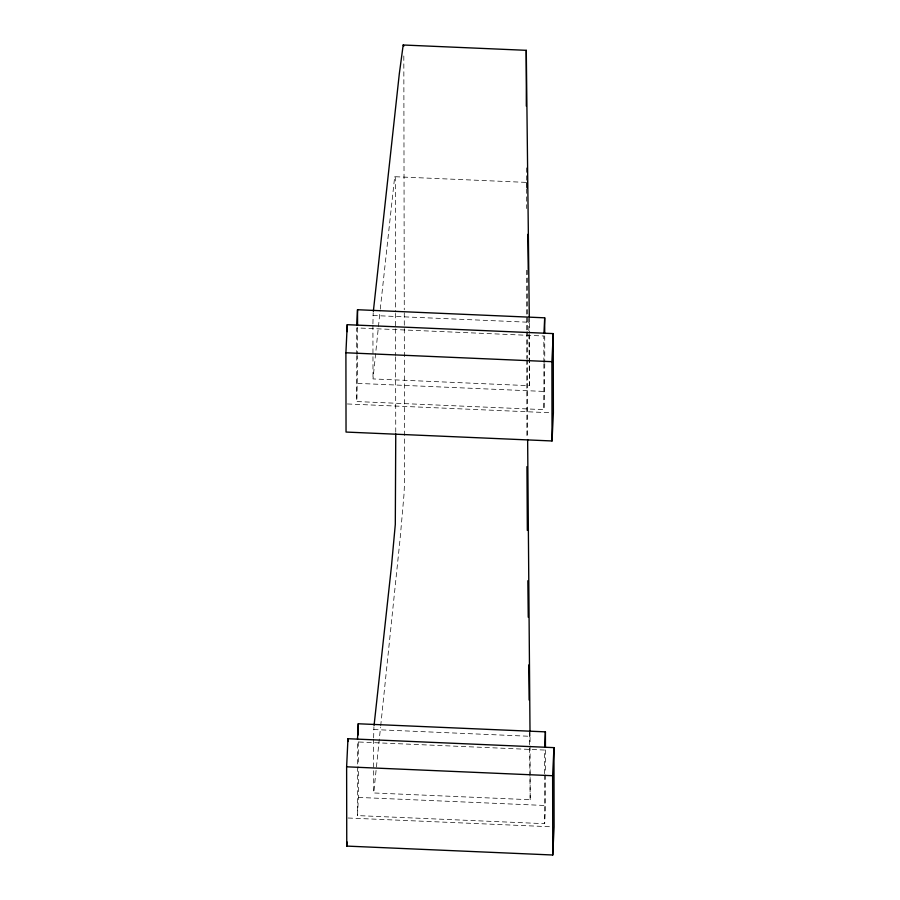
<?xml version="1.0" encoding="UTF-8"?>
<svg xmlns="http://www.w3.org/2000/svg" width="900" height="900" viewBox="0 0 900 900"><rect width="100%" height="100%" fill="white"/><g stroke="black" fill="none" stroke-linecap="round" stroke-linejoin="round"><path stroke-width="0.67" stroke-dasharray="4.5 3.38" d="M544.77 363.679L543.949 409.657L356.794 401.558L357.604 355.579M545.49 774.934L545.546 805.511L544.68 823.691L357.514 815.591L358.38 797.411L358.324 766.845M529.358 334.676L529.447 385.695L373.005 378.923L380.104 310.59M380.25 309.195L394.695 176.704L525.847 182.374M530.077 745.954L530.179 799.729L373.736 792.967L380.543 727.301M380.689 725.906L400.118 538.706L403.976 494.764L404.561 482.366L404.269 311.243M372.915 323.775L373.207 312.705M373.635 737.809L373.928 726.75M372.904 315.495L529.335 322.267L529.358 333.293M357.66 383.377L544.826 391.466M347.377 403.965L550.575 412.762M373.624 729.54L530.066 736.301L530.077 744.581M358.38 797.411L545.546 805.511M348.098 818.01L551.295 826.796M394.695 176.704L395.303 177.559L395.539 312.019M529.29 318.049L529.335 322.267M528.739 318.42L529.447 385.695M530.021 732.105L530.066 736.301M529.459 732.341L530.179 799.729M544.725 335.891L544.77 362.284M545.445 749.925L545.49 773.55M543.87 362.407L543.825 336.004L356.659 327.915L356.704 354.319M543.87 363.803L543.949 409.657M544.59 773.674L544.545 750.049L357.39 741.949L357.424 765.574M544.59 775.058L544.68 823.691M527.344 270.101L527.445 330.322M527.445 331.729L527.49 358.335M527.501 359.73L527.636 438.165M526.433 167.861L526.455 180.484M526.466 188.899L526.5 208.53M526.601 270.248L526.714 330.57M526.714 331.965L526.759 358.616M526.759 360.022L526.894 437.164M403.819 55.958L404.269 309.836M395.539 313.414L395.561 327.42M395.572 328.815L395.618 355.433M395.618 356.827L395.752 432.461M372.915 325.147L373.005 378.923M373.635 739.192L373.736 792.967M357.559 327.791L357.604 354.195M358.279 741.825L358.324 765.45M356.715 355.702L356.794 401.558M357.424 766.957L357.514 815.591"/><path stroke-width="1.35" d="M373.354 311.31L399.308 73.834L403.189 45L526.275 50.321L526.32 106.144M345.904 352.766L347.243 324.686L553.241 333.596L553.376 412.875L552.038 440.966L346.039 432.056L345.904 352.766L551.903 361.676L552.038 440.966M356.794 325.114L357.525 309.724L544.691 317.824L544.714 333.101M346.624 766.811L347.963 738.72L553.961 747.63L554.096 826.92L552.757 855L346.759 846.09L346.624 766.811L552.623 775.721L552.757 855M346.759 846.09L346.961 841.883M357.514 739.148L358.256 723.769L545.411 731.857L545.445 747.146M543.96 333.214L544.691 317.824M551.903 361.676L553.241 333.596M544.68 747.248L545.411 731.857M552.623 775.721L553.961 747.63M374.074 725.355L391.433 566.494L395.303 524.408L395.752 433.856M403.189 45L403.808 46.148M526.275 50.321L529.279 316.654M527.321 187.942L527.243 182.441L527.197 187.47M527.85 234.326L528.221 269.37M529.999 730.699L527.636 439.56M527.85 580.714L528.244 617.22M528.75 664.954L529.121 700.054M527.332 530.438L526.95 466.627M357.525 309.724L357.559 325.012M358.256 723.769L358.267 734.884M347.243 324.686L347.254 331.639M347.963 738.72L347.963 741.51"/></g></svg>
